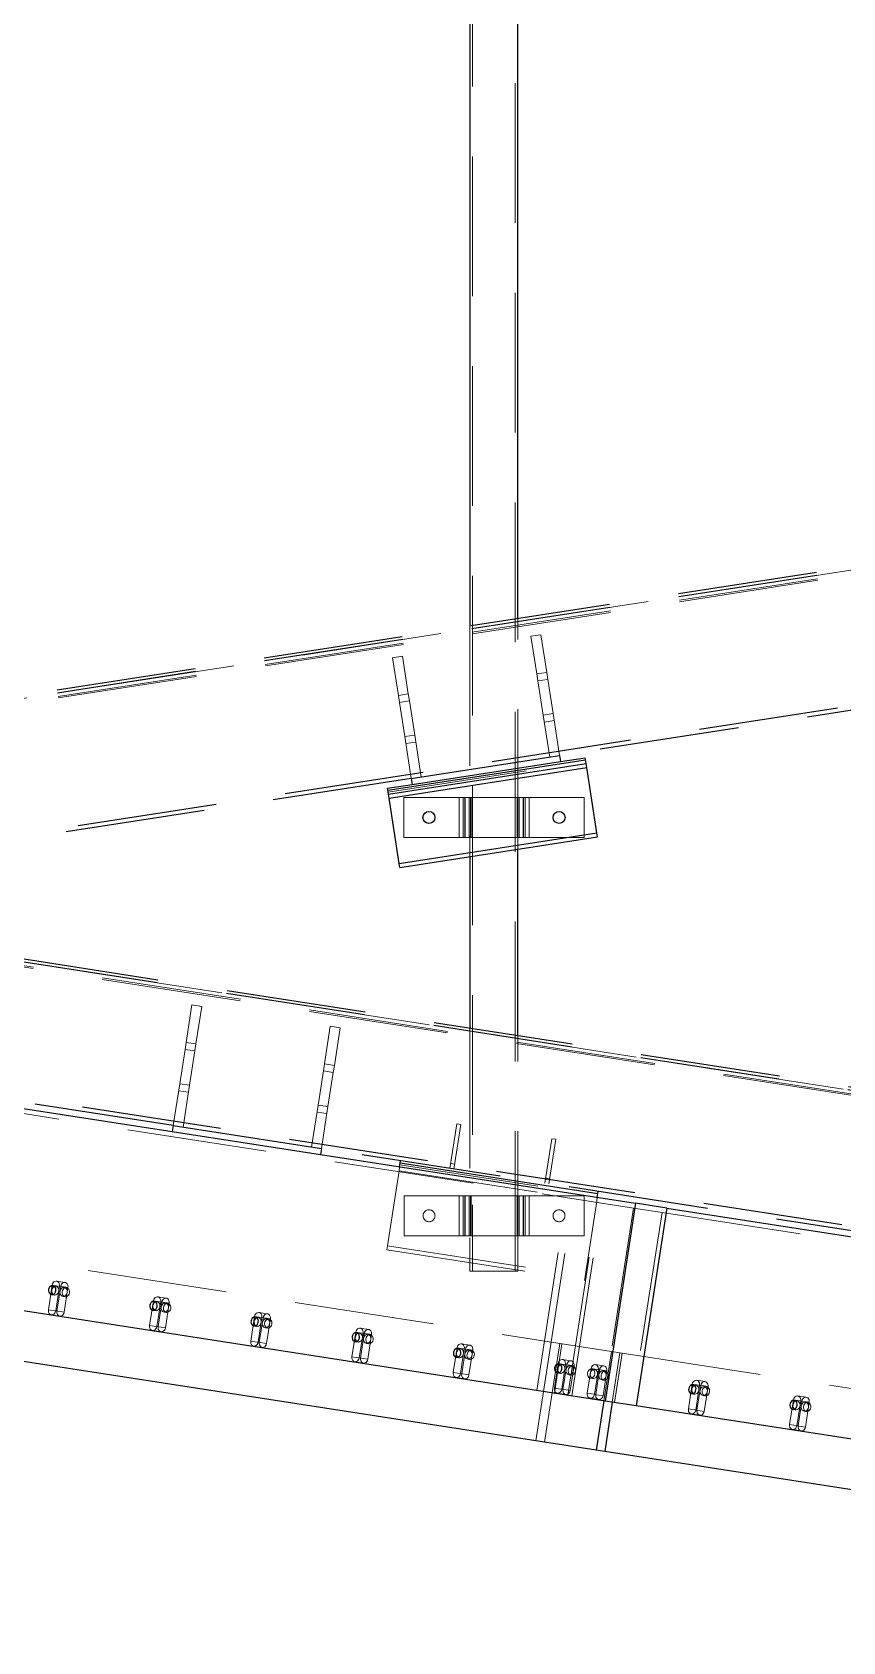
# Model space of a CAD drawing. Header units: millimetres. Extents: x 122 to 2816, y -707 to 556.
# Drawn here: x 634.27 to 641.64, y 300.97 to 315.6 of the extents above; entities that cross this region are included whole.
import ezdxf

# ---------------------------------------------------------------- set-up
doc = ezdxf.new("R2010")
doc.units = ezdxf.units.MM
doc.linetypes.add('HIDDEN', pattern=[1.905, 1.27, -0.635])

msp = doc.modelspace()

# ---------------------------------------------------------------- linework, layer by layer
at = {"color": 7, "linetype": 'HIDDEN', "lineweight": 18}
for p, q in [((638.272266, 331.613332), (638.272266, 304.340604)), ((638.660993, 304.340604), (638.660993, 331.613332)), ((665.883738, 314.405703), (627.310436, 308.43424)), ((665.881701, 314.418859), (627.312573, 308.448043)), ((627.317658, 308.480892), (665.876854, 314.450171)), ((638.686175, 308.174756), (638.686175, 310.267775)), ((638.247084, 310.1998), (638.247084, 308.106782)), ((638.894096, 310.122022), (638.804257, 310.108114)), ((638.857153, 309.766429), (638.804257, 310.108114)), ((638.946992, 309.780337), (638.894096, 310.122022)), ((637.636351, 309.927312), (637.546512, 309.913405)), ((637.599407, 309.57172), (637.546512, 309.913405)), ((637.689246, 309.585628), (637.636351, 309.927312)), ((638.946992, 309.780337), (638.857153, 309.766429)), ((638.866987, 309.702904), (638.857153, 309.766429)), ((638.956826, 309.716811), (638.866987, 309.702904)), ((638.915175, 309.391628), (638.866987, 309.702904)), ((638.956826, 309.716811), (638.946992, 309.780337)), ((639.005014, 309.405535), (638.956826, 309.716811)), ((637.689246, 309.585628), (637.599407, 309.57172)), ((637.609242, 309.508194), (637.599407, 309.57172)), ((637.699081, 309.522102), (637.609242, 309.508194)), ((637.65743, 309.196918), (637.609242, 309.508194)), ((637.699081, 309.522102), (637.689246, 309.585628)), ((637.747269, 309.210826), (637.699081, 309.522102)), ((639.005014, 309.405535), (638.915175, 309.391628)), ((638.974181, 309.010473), (638.915175, 309.391628)), ((639.06402, 309.024381), (639.005014, 309.405535)), ((637.747269, 309.210826), (637.65743, 309.196918)), ((637.806275, 308.829672), (637.747269, 309.210826)), ((639.014848, 309.34201), (638.925009, 309.328102)), ((637.716436, 308.815764), (637.65743, 309.196918)), ((637.757103, 309.1473), (637.667264, 309.133393)), ((637.505746, 308.691155), (639.302525, 308.969312)), ((637.649927, 308.644274), (637.649927, 308.280637)), ((637.649927, 308.644274), (638.149927, 308.644274)), ((638.149927, 308.644274), (638.149927, 308.280637)), ((638.149927, 308.644274), (638.259018, 308.644274)), ((638.186291, 308.644274), (638.186291, 308.280637)), ((638.201525, 308.644274), (638.201525, 308.280637)), ((638.204473, 308.280637), (638.204473, 308.644274)), ((638.240837, 308.644274), (638.240837, 308.280637)), ((638.253122, 308.644274), (638.253122, 308.280637)), ((638.259018, 308.644274), (638.6772, 308.644274)), ((638.259018, 308.280637), (638.259018, 308.644274)), ((638.6772, 308.644274), (638.786291, 308.644274)), ((638.6772, 308.644274), (638.6772, 308.280637)), ((638.683097, 308.644274), (638.683097, 308.280637)), ((638.695382, 308.280637), (638.695382, 308.644274)), ((638.731746, 308.644274), (638.731746, 308.280637)), ((638.734694, 308.644274), (638.734694, 308.280637)), ((638.749927, 308.280637), (638.749927, 308.644274)), ((638.786291, 308.644274), (638.786291, 308.280637)), ((638.786291, 308.644274), (639.286291, 308.644274)), ((639.286291, 308.644274), (639.286291, 308.280637)), ((666.28329, 302.133832), (627.20335, 308.183726)), ((666.285327, 302.146988), (627.205386, 308.196883)), ((627.210234, 308.228194), (666.290174, 302.1783)), ((637.649927, 308.280637), (638.149927, 308.280637)), ((638.149927, 308.280637), (638.259018, 308.280637)), ((638.259018, 308.280637), (638.6772, 308.280637)), ((638.6772, 308.280637), (638.786291, 308.280637)), ((638.786291, 308.280637), (639.286291, 308.280637)), ((635.669209, 306.417805), (635.722105, 306.759489)), ((635.811944, 306.745581), (635.722105, 306.759489)), ((635.759048, 306.403897), (635.811944, 306.745581)), ((636.926954, 306.223096), (636.97985, 306.56478)), ((637.069689, 306.550872), (636.97985, 306.56478)), ((637.016793, 306.209188), (637.069689, 306.550872)), ((638.247084, 306.546543), (638.247084, 304.340604)), ((638.686175, 304.340604), (638.686175, 306.478568)), ((635.611187, 306.043003), (635.659375, 306.354279)), ((635.659375, 306.354279), (635.669209, 306.417805)), ((635.749214, 306.340371), (635.659375, 306.354279)), ((635.759048, 306.403897), (635.669209, 306.417805)), ((635.701026, 306.029095), (635.749214, 306.340371)), ((635.749214, 306.340371), (635.759048, 306.403897)), ((636.868932, 305.848294), (636.91712, 306.15957)), ((636.91712, 306.15957), (636.926954, 306.223096)), ((637.006959, 306.145662), (636.91712, 306.15957)), ((637.016793, 306.209188), (636.926954, 306.223096)), ((636.958771, 305.834386), (637.006959, 306.145662)), ((637.006959, 306.145662), (637.016793, 306.209188)), ((635.552181, 305.661849), (635.611187, 306.043003)), ((635.701026, 306.029095), (635.611187, 306.043003)), ((635.64202, 305.647941), (635.701026, 306.029095)), ((633.257252, 305.915931), (639.737525, 304.912732)), ((635.691191, 305.965569), (635.601352, 305.979477)), ((636.809926, 305.467139), (636.868932, 305.848294)), ((636.958771, 305.834386), (636.868932, 305.848294)), ((636.948937, 305.77086), (636.859098, 305.784768)), ((636.899765, 305.453232), (636.958771, 305.834386)), ((638.130256, 305.676705), (638.067671, 305.27243)), ((638.166192, 305.671142), (638.103607, 305.266867)), ((638.166192, 305.671142), (638.130256, 305.676705)), ((638.99271, 305.54319), (638.930125, 305.138915)), ((639.028646, 305.537627), (638.966061, 305.133352)), ((639.028646, 305.537627), (638.99271, 305.54319)), ((637.604569, 305.25213), (637.610132, 305.288066)), ((637.612914, 305.306034), (639.409692, 305.027877)), ((638.110561, 305.311786), (638.074625, 305.31735)), ((637.49887, 304.569354), (637.604569, 305.25213)), ((637.604569, 305.25213), (639.401348, 304.973974)), ((638.973015, 305.178272), (638.937079, 305.183835)), ((637.650005, 305.024792), (637.650005, 304.661155)), ((637.650005, 305.024792), (638.150005, 305.024792)), ((638.150005, 305.024792), (638.150005, 304.661155)), ((638.150005, 305.024792), (638.259096, 305.024792)), ((638.186369, 305.024792), (638.186369, 304.661155)), ((638.201602, 305.024792), (638.201602, 304.661155)), ((638.20455, 304.661155), (638.20455, 305.024792)), ((638.240914, 305.024792), (638.240914, 304.661155)), ((638.253199, 305.024792), (638.253199, 304.661155)), ((638.259096, 305.024792), (638.677278, 305.024792)), ((638.259096, 304.661155), (638.259096, 305.024792)), ((638.677278, 305.024792), (638.786369, 305.024792)), ((638.677278, 305.024792), (638.677278, 304.661155)), ((638.683174, 305.024792), (638.683174, 304.661155)), ((638.695459, 304.661155), (638.695459, 305.024792)), ((638.731823, 305.024792), (638.731823, 304.661155)), ((638.734771, 305.024792), (638.734771, 304.661155)), ((638.750005, 304.661155), (638.750005, 305.024792)), ((638.786369, 305.024792), (638.786369, 304.661155)), ((638.786369, 305.024792), (639.286369, 305.024792)), ((638.856099, 303.25534), (639.134255, 305.052119)), ((638.91866, 303.245655), (639.189862, 304.997515)), ((639.139511, 303.211466), (639.417668, 305.008244)), ((639.286369, 305.024792), (639.286369, 304.661155)), ((639.295648, 304.291198), (639.401348, 304.973974)), ((639.401348, 304.973974), (639.406911, 305.00991)), ((639.176307, 303.205769), (639.44751, 304.957629)), ((639.737525, 304.912732), (639.466323, 303.160873)), ((639.995172, 304.872846), (639.72397, 303.120987)), ((639.995172, 304.872846), (639.737525, 304.912732)), ((639.995172, 304.872846), (646.475446, 303.869647)), ((632.895847, 304.637996), (639.535862, 303.610067)), ((637.493306, 304.533419), (637.49887, 304.569354)), ((637.493306, 304.533419), (639.290085, 304.255263)), ((637.49887, 304.569354), (639.295648, 304.291198)), ((637.650005, 304.661155), (638.150005, 304.661155)), ((638.150005, 304.661155), (638.259096, 304.661155)), ((638.259096, 304.661155), (638.677278, 304.661155)), ((638.677278, 304.661155), (638.786369, 304.661155)), ((638.786369, 304.661155), (639.286369, 304.661155)), ((634.568962, 304.236396), (634.491667, 304.248362)), ((638.247084, 304.340604), (638.686175, 304.340604)), ((639.290085, 304.255263), (639.295648, 304.291198)), ((634.417523, 303.988464), (634.452293, 304.213061)), ((634.446432, 304.126576), (634.472197, 304.122588)), ((634.452293, 304.213061), (634.529587, 304.201096)), ((634.484714, 304.203443), (634.458949, 304.207431)), ((634.518525, 304.202808), (634.483756, 303.978211)), ((634.494817, 303.976498), (634.529587, 304.201096)), ((634.518525, 304.202808), (634.595819, 304.190842)), ((634.549491, 304.110622), (634.570103, 304.107431)), ((634.595819, 304.190842), (634.56105, 303.966245)), ((634.58262, 304.188286), (634.562008, 304.191477)), ((635.488859, 304.093989), (635.411564, 304.105955)), ((634.417523, 303.988464), (634.494817, 303.976498)), ((634.444381, 303.94291), (634.521675, 303.930944)), ((634.483756, 303.978211), (634.56105, 303.966245)), ((635.33742, 303.846056), (635.37219, 304.070654)), ((635.366329, 303.984169), (635.392093, 303.98018)), ((635.37219, 304.070654), (635.449484, 304.058688)), ((635.40461, 304.061035), (635.378846, 304.065024)), ((635.438422, 304.0604), (635.403653, 303.835803)), ((635.414714, 303.834091), (635.449484, 304.058688)), ((635.438422, 304.0604), (635.515716, 304.048435)), ((635.469388, 303.968214), (635.489999, 303.965023)), ((635.515716, 304.048435), (635.480947, 303.823837)), ((635.502517, 304.045879), (635.481905, 304.049069)), ((636.408756, 303.951581), (636.331461, 303.963547)), ((635.33742, 303.846056), (635.414714, 303.834091)), ((635.364278, 303.800502), (635.441572, 303.788536)), ((635.403653, 303.835803), (635.480947, 303.823837)), ((636.257317, 303.703649), (636.292086, 303.928246)), ((636.286226, 303.841761), (636.31199, 303.837773)), ((636.292086, 303.928246), (636.369381, 303.91628)), ((636.324507, 303.918628), (636.298743, 303.922616)), ((636.358319, 303.917993), (636.32355, 303.693396)), ((636.334611, 303.691683), (636.369381, 303.91628)), ((636.358319, 303.917993), (636.435613, 303.906027)), ((636.389285, 303.825807), (636.409896, 303.822616)), ((636.435613, 303.906027), (636.400844, 303.68143)), ((636.422413, 303.903471), (636.401802, 303.906662)), ((637.328652, 303.809174), (637.251358, 303.82114)), ((636.257317, 303.703649), (636.334611, 303.691683)), ((636.284175, 303.658095), (636.361469, 303.646129)), ((636.32355, 303.693396), (636.400844, 303.68143)), ((637.177214, 303.561241), (637.211983, 303.785839)), ((637.206123, 303.699354), (637.231887, 303.695365)), ((637.211983, 303.785839), (637.289278, 303.773873)), ((637.244404, 303.77622), (637.21864, 303.780209)), ((637.278216, 303.775585), (637.243446, 303.550988)), ((637.254508, 303.549276), (637.289278, 303.773873)), ((637.278216, 303.775585), (637.35551, 303.76362)), ((637.309182, 303.683399), (637.329793, 303.680208)), ((637.35551, 303.76362), (637.320741, 303.539022)), ((637.34231, 303.761063), (637.321699, 303.764254)), ((638.248549, 303.666766), (638.171255, 303.678732)), ((638.849121, 302.796461), (638.988199, 303.69485)), ((638.926415, 302.784495), (639.065493, 303.682884)), ((638.995954, 303.233689), (639.065493, 303.682884)), ((639.016566, 303.230499), (639.086105, 303.679693)), ((637.177214, 303.561241), (637.254508, 303.549276)), ((637.204072, 303.515687), (637.281366, 303.503721)), ((637.243446, 303.550988), (637.320741, 303.539022)), ((638.097111, 303.418834), (638.13188, 303.643431)), ((638.126019, 303.556946), (638.151784, 303.552957)), ((638.13188, 303.643431), (638.209175, 303.631465)), ((638.164301, 303.633812), (638.138536, 303.637801)), ((638.198113, 303.633178), (638.163343, 303.40858)), ((638.174405, 303.406868), (638.209175, 303.631465)), ((638.198113, 303.633178), (638.275407, 303.621212)), ((638.229078, 303.540992), (638.24969, 303.537801)), ((638.275407, 303.621212), (638.240638, 303.396615)), ((638.262207, 303.618656), (638.241595, 303.621847)), ((639.168446, 303.524359), (639.091152, 303.536324)), ((639.535862, 303.610067), (639.466323, 303.160873)), ((639.613156, 303.598101), (639.535862, 303.610067)), ((639.613156, 303.598101), (639.543617, 303.148907)), ((639.633768, 303.594911), (639.564229, 303.145716)), ((639.633768, 303.594911), (639.613156, 303.598101)), ((639.633768, 303.594911), (646.273783, 302.566982)), ((638.097111, 303.418834), (638.174405, 303.406868)), ((638.123969, 303.37328), (638.201263, 303.361314)), ((638.163343, 303.40858), (638.240638, 303.396615)), ((639.017008, 303.276426), (639.051777, 303.501024)), ((639.045916, 303.414538), (639.071681, 303.41055)), ((639.051777, 303.501024), (639.129072, 303.489058)), ((639.084198, 303.491405), (639.058433, 303.495394)), ((639.11801, 303.49077), (639.08324, 303.266173)), ((639.094302, 303.26446), (639.129072, 303.489058)), ((639.11801, 303.49077), (639.195304, 303.478804)), ((639.148975, 303.398584), (639.169587, 303.395393)), ((639.195304, 303.478804), (639.160535, 303.254207)), ((639.182104, 303.476248), (639.161492, 303.479439)), ((639.31565, 303.230194), (639.35042, 303.454791)), ((639.344559, 303.368306), (639.370323, 303.364318)), ((639.35042, 303.454791), (639.427714, 303.442825)), ((639.38284, 303.445173), (639.357076, 303.449161)), ((639.416652, 303.444538), (639.381883, 303.219941)), ((639.467089, 303.478126), (639.389794, 303.490092)), ((639.392944, 303.218228), (639.427714, 303.442825)), ((639.416652, 303.444538), (639.493946, 303.432572)), ((639.493946, 303.432572), (639.459177, 303.207975)), ((639.480746, 303.430016), (639.460135, 303.433207)), ((639.017008, 303.276426), (639.094302, 303.26446)), ((639.043866, 303.230872), (639.12116, 303.218906)), ((639.08324, 303.266173), (639.160535, 303.254207)), ((639.31565, 303.230194), (639.392944, 303.218228)), ((639.381883, 303.219941), (639.459177, 303.207975)), ((639.447618, 303.352352), (639.468229, 303.349161)), ((640.235547, 303.087786), (640.270316, 303.312384)), ((640.264456, 303.225899), (640.29022, 303.22191)), ((640.270316, 303.312384), (640.347611, 303.300418)), ((640.302737, 303.302765), (640.276973, 303.306754)), ((640.336549, 303.30213), (640.30178, 303.077533)), ((640.386986, 303.335719), (640.309691, 303.347685)), ((640.312841, 303.075821), (640.347611, 303.300418)), ((640.336549, 303.30213), (640.413843, 303.290165)), ((640.367515, 303.209944), (640.388126, 303.206753)), ((640.413843, 303.290165), (640.379074, 303.065567)), ((640.400643, 303.287608), (640.380032, 303.290799)), ((639.342508, 303.18464), (639.419802, 303.172674)), ((640.235547, 303.087786), (640.312841, 303.075821)), ((640.30178, 303.077533), (640.379074, 303.065567)), ((641.155444, 302.945379), (641.190213, 303.169976)), ((641.184353, 303.083491), (641.210117, 303.079502)), ((641.190213, 303.169976), (641.267508, 303.15801)), ((641.222634, 303.160358), (641.19687, 303.164346)), ((641.256446, 303.159723), (641.221676, 302.935125)), ((641.306882, 303.193311), (641.229588, 303.205277)), ((641.232738, 302.933413), (641.267508, 303.15801)), ((641.256446, 303.159723), (641.33374, 303.147757)), ((641.287412, 303.067537), (641.308023, 303.064346)), ((641.33374, 303.147757), (641.298971, 302.92316)), ((641.32054, 303.145201), (641.299929, 303.148392)), ((640.262405, 303.042232), (640.339699, 303.030266)), ((641.155444, 302.945379), (641.232738, 302.933413)), ((641.221676, 302.935125), (641.298971, 302.92316)), ((641.182302, 302.899825), (641.259596, 302.887859))]:
    msp.add_line(p, q, dxfattribs=at)
at = {"color": 7, "linetype": 'Continuous', "lineweight": 25}
for p, q in [((638.247084, 321.886059), (638.247084, 310.1998)), ((638.686175, 310.267775), (638.686175, 321.886059)), ((637.502964, 308.709123), (639.299743, 308.987279)), ((637.508528, 308.673188), (639.305306, 308.951344)), ((637.514091, 308.637252), (639.31087, 308.915408)), ((637.716436, 308.815764), (639.06402, 309.024381)), ((637.72478, 308.761861), (639.072364, 308.970478)), ((639.06402, 309.024381), (639.072364, 308.970478)), ((639.072364, 308.970478), (639.296962, 309.005247)), ((639.299743, 308.987279), (639.296962, 309.005247)), ((639.305306, 308.951344), (639.299743, 308.987279)), ((639.31087, 308.915408), (639.305306, 308.951344)), ((639.402661, 308.322471), (639.31087, 308.915408)), ((637.716436, 308.815764), (637.72478, 308.761861)), ((637.500183, 308.727091), (637.72478, 308.761861)), ((637.502964, 308.709123), (637.500183, 308.727091)), ((637.508528, 308.673188), (637.502964, 308.709123)), ((637.514091, 308.637252), (637.508528, 308.673188)), ((637.605882, 308.044315), (637.514091, 308.637252)), ((637.605882, 308.044315), (639.402661, 308.322471)), ((637.611445, 308.00838), (639.408224, 308.286536)), ((639.408224, 308.286536), (639.402661, 308.322471)), ((637.611445, 308.00838), (637.605882, 308.044315)), ((638.247084, 308.106782), (638.247084, 306.546543)), ((638.686175, 306.478568), (638.686175, 308.174756)), ((633.301001, 305.955154), (635.543836, 305.607945)), ((635.552181, 305.661849), (635.543836, 305.607945)), ((635.543836, 305.607945), (636.89142, 305.399328)), ((635.552181, 305.661849), (636.899765, 305.453232)), ((636.899765, 305.453232), (636.89142, 305.399328)), ((636.89142, 305.399328), (639.75551, 304.955944)), ((637.610132, 305.288066), (637.615695, 305.324001)), ((637.615695, 305.324001), (637.618477, 305.341969)), ((637.615695, 305.324001), (639.412474, 305.045845)), ((639.406911, 305.00991), (639.412474, 305.045845)), ((639.412474, 305.045845), (639.415256, 305.063813)), ((639.75551, 304.955944), (639.477354, 303.159165)), ((640.038922, 304.912069), (639.75551, 304.955944)), ((640.038922, 304.912069), (639.760766, 303.11529)), ((640.038922, 304.912069), (642.281757, 304.56486)), ((639.477354, 303.159165), (633.022845, 304.158376)), ((639.396784, 302.711678), (632.736157, 303.742797)), ((639.466323, 303.160873), (639.396784, 302.711678)), ((639.543617, 303.148907), (639.474078, 302.699712)), ((639.760766, 303.11529), (639.477354, 303.159165)), ((646.215275, 302.11608), (639.760766, 303.11529)), ((639.474078, 302.699712), (639.396784, 302.711678)), ((646.134705, 301.668593), (639.474078, 302.699712))]:
    msp.add_line(p, q, dxfattribs=at)
at = {"color": 7, "linetype": 'HIDDEN', "lineweight": 25}
for p, q in [((665.87278, 314.476484), (627.321932, 308.508497)), ((665.876854, 314.450171), (627.317658, 308.480892)), ((666.063706, 313.243182), (627.121631, 307.21463)), ((644.454356, 309.858849), (639.06402, 309.024381)), ((637.716436, 308.815764), (632.326099, 307.981296)), ((646.709358, 305.236514), (630.652623, 307.722228)), ((666.103322, 300.971311), (627.023382, 307.021205)), ((635.552181, 305.661849), (630.161844, 306.496317)), ((642.290102, 304.618763), (636.899765, 305.453232))]:
    msp.add_line(p, q, dxfattribs=at)
at = {"color": 8, "linetype": 'HIDDEN', "lineweight": 25}
msp.add_line((646.705284, 305.210201), (630.5656, 307.708756), dxfattribs=at)
at = {"color": 7, "linetype": 'HIDDEN', "lineweight": 18, "flags": 128}
for points in [[(634.452293, 304.213061), (634.455397, 304.224243), (634.460933, 304.234104), (634.468452, 304.241845), (634.477345, 304.246839), (634.486891, 304.24868), (634.496317, 304.247221), (634.504859, 304.242579), (634.511825, 304.235131), (634.516652, 304.225479), (634.518947, 304.214405), (634.518525, 304.202808)], [(634.529587, 304.201096), (634.532692, 304.212278), (634.538228, 304.222139), (634.545746, 304.229879), (634.554639, 304.234873), (634.564185, 304.236715), (634.573611, 304.235255), (634.582153, 304.230613), (634.58912, 304.223165), (634.593946, 304.213513), (634.596241, 304.20244), (634.595819, 304.190842)], [(634.471338, 304.202253), (634.479937, 304.203761), (634.489363, 304.202302), (634.497905, 304.19766), (634.504871, 304.190211), (634.509698, 304.180559), (634.511993, 304.169486), (634.511571, 304.157889), (634.508467, 304.146706), (634.502931, 304.136846), (634.495412, 304.129105), (634.486519, 304.124111), (634.476973, 304.12227), (634.467547, 304.123729), (634.459807, 304.127766)], [(634.522633, 304.156176), (634.525738, 304.167358), (634.531274, 304.177219), (634.538793, 304.18496), (634.547685, 304.189953), (634.557231, 304.191795), (634.566657, 304.190336), (634.575199, 304.185694), (634.582166, 304.178245), (634.586992, 304.168593), (634.589287, 304.15752), (634.588866, 304.145923), (634.585761, 304.134741), (634.580225, 304.12488), (634.572706, 304.117139), (634.563813, 304.112146), (634.554267, 304.110304), (634.544842, 304.111763), (634.536299, 304.116405), (634.529333, 304.123854), (634.524506, 304.133506), (634.522211, 304.144579), (634.522633, 304.156176)], [(634.543245, 304.152985), (634.546349, 304.164167), (634.551885, 304.174028), (634.559404, 304.181769), (634.568297, 304.186762), (634.577843, 304.188604), (634.587269, 304.187145), (634.595811, 304.182503), (634.602777, 304.175054), (634.607604, 304.165403), (634.609899, 304.154329), (634.609477, 304.142732), (634.606373, 304.13155), (634.600837, 304.121689), (634.593318, 304.113948), (634.584425, 304.108955), (634.574879, 304.107113), (634.565453, 304.108572), (634.556911, 304.113214), (634.549945, 304.120663), (634.545118, 304.130315), (634.542823, 304.141388), (634.543245, 304.152985)], [(635.37219, 304.070654), (635.375294, 304.081836), (635.38083, 304.091697), (635.388349, 304.099437), (635.397242, 304.104431), (635.406788, 304.106273), (635.416214, 304.104814), (635.424756, 304.100172), (635.431722, 304.092723), (635.436549, 304.083071), (635.438844, 304.071998), (635.438422, 304.0604)], [(635.449484, 304.058688), (635.452588, 304.06987), (635.458125, 304.079731), (635.465643, 304.087472), (635.474536, 304.092465), (635.484082, 304.094307), (635.493508, 304.092848), (635.50205, 304.088206), (635.509017, 304.080757), (635.513843, 304.071105), (635.516138, 304.060032), (635.515716, 304.048435)], [(634.483756, 303.978211), (634.480651, 303.967029), (634.475115, 303.957168), (634.467596, 303.949427), (634.458703, 303.944433), (634.449158, 303.942592), (634.439732, 303.944051), (634.431189, 303.948693), (634.424223, 303.956142), (634.419397, 303.965793), (634.417101, 303.976867), (634.417523, 303.988464)], [(634.56105, 303.966245), (634.557945, 303.955063), (634.552409, 303.945202), (634.54489, 303.937461), (634.535998, 303.932468), (634.526452, 303.930626), (634.517026, 303.932085), (634.508484, 303.936727), (634.501517, 303.944176), (634.496691, 303.953828), (634.494396, 303.964901), (634.494817, 303.976498)], [(635.391235, 304.059845), (635.399834, 304.061353), (635.40926, 304.059894), (635.417802, 304.055252), (635.424768, 304.047803), (635.429595, 304.038152), (635.43189, 304.027078), (635.431468, 304.015481), (635.428364, 304.004299), (635.422828, 303.994438), (635.415309, 303.986697), (635.406416, 303.981704), (635.39687, 303.979862), (635.387444, 303.981321), (635.379704, 303.985359)], [(635.44253, 304.013769), (635.445635, 304.024951), (635.451171, 304.034811), (635.45869, 304.042552), (635.467582, 304.047546), (635.477128, 304.049388), (635.486554, 304.047928), (635.495096, 304.043286), (635.502063, 304.035838), (635.506889, 304.026186), (635.509184, 304.015113), (635.508762, 304.003515), (635.505658, 303.992333), (635.500122, 303.982472), (635.492603, 303.974732), (635.48371, 303.969738), (635.474164, 303.967896), (635.464738, 303.969355), (635.456196, 303.973997), (635.44923, 303.981446), (635.444403, 303.991098), (635.442108, 304.002171), (635.44253, 304.013769)], [(635.463142, 304.010578), (635.466246, 304.02176), (635.471782, 304.031621), (635.479301, 304.039361), (635.488194, 304.044355), (635.49774, 304.046197), (635.507166, 304.044737), (635.515708, 304.040095), (635.522674, 304.032647), (635.527501, 304.022995), (635.529796, 304.011922), (635.529374, 304.000324), (635.52627, 303.989142), (635.520734, 303.979281), (635.513215, 303.971541), (635.504322, 303.966547), (635.494776, 303.964705), (635.48535, 303.966165), (635.476808, 303.970807), (635.469842, 303.978255), (635.465015, 303.987907), (635.46272, 303.99898), (635.463142, 304.010578)], [(636.292086, 303.928246), (636.295191, 303.939428), (636.300727, 303.949289), (636.308246, 303.95703), (636.317139, 303.962023), (636.326685, 303.963865), (636.336111, 303.962406), (636.344653, 303.957764), (636.351619, 303.950315), (636.356446, 303.940664), (636.358741, 303.92959), (636.358319, 303.917993)], [(636.369381, 303.91628), (636.372485, 303.927463), (636.378021, 303.937323), (636.38554, 303.945064), (636.394433, 303.950058), (636.403979, 303.951899), (636.413405, 303.95044), (636.421947, 303.945798), (636.428913, 303.93835), (636.43374, 303.928698), (636.436035, 303.917625), (636.435613, 303.906027)], [(635.403653, 303.835803), (635.400548, 303.824621), (635.395012, 303.81476), (635.387493, 303.807019), (635.3786, 303.802026), (635.369054, 303.800184), (635.359629, 303.801643), (635.351086, 303.806285), (635.34412, 303.813734), (635.339294, 303.823386), (635.336998, 303.834459), (635.33742, 303.846056)], [(635.480947, 303.823837), (635.477842, 303.812655), (635.472306, 303.802794), (635.464787, 303.795054), (635.455895, 303.79006), (635.446349, 303.788218), (635.436923, 303.789678), (635.428381, 303.79432), (635.421414, 303.801768), (635.416588, 303.81142), (635.414293, 303.822493), (635.414714, 303.834091)], [(636.311132, 303.917438), (636.319731, 303.918946), (636.329157, 303.917487), (636.337699, 303.912845), (636.344665, 303.905396), (636.349492, 303.895744), (636.351787, 303.884671), (636.351365, 303.873073), (636.34826, 303.861891), (636.342724, 303.85203), (636.335206, 303.84429), (636.326313, 303.839296), (636.316767, 303.837454), (636.307341, 303.838914), (636.299601, 303.842951)], [(636.362427, 303.871361), (636.365532, 303.882543), (636.371068, 303.892404), (636.378586, 303.900145), (636.387479, 303.905138), (636.397025, 303.90698), (636.406451, 303.905521), (636.414993, 303.900879), (636.42196, 303.89343), (636.426786, 303.883778), (636.429081, 303.872705), (636.428659, 303.861108), (636.425555, 303.849926), (636.420019, 303.840065), (636.4125, 303.832324), (636.403607, 303.82733), (636.394061, 303.825489), (636.384635, 303.826948), (636.376093, 303.83159), (636.369127, 303.839038), (636.3643, 303.84869), (636.362005, 303.859764), (636.362427, 303.871361)], [(636.383039, 303.86817), (636.386143, 303.879352), (636.391679, 303.889213), (636.399198, 303.896954), (636.408091, 303.901947), (636.417637, 303.903789), (636.427063, 303.90233), (636.435605, 303.897688), (636.442571, 303.890239), (636.447398, 303.880587), (636.449693, 303.869514), (636.449271, 303.857917), (636.446167, 303.846735), (636.440631, 303.836874), (636.433112, 303.829133), (636.424219, 303.82414), (636.414673, 303.822298), (636.405247, 303.823757), (636.396705, 303.828399), (636.389739, 303.835848), (636.384912, 303.8455), (636.382617, 303.856573), (636.383039, 303.86817)], [(637.211983, 303.785839), (637.215088, 303.797021), (637.220624, 303.806882), (637.228143, 303.814622), (637.237036, 303.819616), (637.246582, 303.821458), (637.256007, 303.819998), (637.26455, 303.815356), (637.271516, 303.807908), (637.276343, 303.798256), (637.278638, 303.787183), (637.278216, 303.775585)], [(637.289278, 303.773873), (637.292382, 303.785055), (637.297918, 303.794916), (637.305437, 303.802657), (637.31433, 303.80765), (637.323876, 303.809492), (637.333302, 303.808033), (637.341844, 303.803391), (637.34881, 303.795942), (637.353637, 303.78629), (637.355932, 303.775217), (637.35551, 303.76362)], [(636.32355, 303.693396), (636.320445, 303.682213), (636.314909, 303.672353), (636.30739, 303.664612), (636.298497, 303.659618), (636.288951, 303.657777), (636.279526, 303.659236), (636.270983, 303.663878), (636.264017, 303.671326), (636.25919, 303.680978), (636.256895, 303.692051), (636.257317, 303.703649)], [(636.400844, 303.68143), (636.397739, 303.670248), (636.392203, 303.660387), (636.384684, 303.652646), (636.375792, 303.647653), (636.366246, 303.645811), (636.35682, 303.64727), (636.348278, 303.651912), (636.341311, 303.659361), (636.336485, 303.669012), (636.334189, 303.680086), (636.334611, 303.691683)], [(637.231029, 303.77503), (637.239628, 303.776538), (637.249054, 303.775079), (637.257596, 303.770437), (637.264562, 303.762988), (637.269389, 303.753336), (637.271684, 303.742263), (637.271262, 303.730666), (637.268157, 303.719484), (637.262621, 303.709623), (637.255102, 303.701882), (637.24621, 303.696889), (637.236664, 303.695047), (637.227238, 303.696506), (637.219498, 303.700544)], [(637.282324, 303.728953), (637.285428, 303.740136), (637.290964, 303.749996), (637.298483, 303.757737), (637.307376, 303.762731), (637.316922, 303.764572), (637.326348, 303.763113), (637.33489, 303.758471), (637.341856, 303.751023), (637.346683, 303.741371), (637.348978, 303.730297), (637.348556, 303.7187), (637.345452, 303.707518), (637.339916, 303.697657), (637.332397, 303.689916), (637.323504, 303.684923), (637.313958, 303.683081), (637.304532, 303.68454), (637.29599, 303.689182), (637.289024, 303.696631), (637.284197, 303.706283), (637.281902, 303.717356), (637.282324, 303.728953)], [(637.302936, 303.725763), (637.30604, 303.736945), (637.311576, 303.746805), (637.319095, 303.754546), (637.327988, 303.75954), (637.337534, 303.761382), (637.34696, 303.759922), (637.355502, 303.75528), (637.362468, 303.747832), (637.367295, 303.73818), (637.36959, 303.727107), (637.369168, 303.715509), (637.366063, 303.704327), (637.360527, 303.694466), (637.353009, 303.686726), (637.344116, 303.681732), (637.33457, 303.67989), (637.325144, 303.681349), (637.316602, 303.685991), (637.309635, 303.69344), (637.304809, 303.703092), (637.302514, 303.714165), (637.302936, 303.725763)], [(638.13188, 303.643431), (638.134985, 303.654613), (638.140521, 303.664474), (638.14804, 303.672215), (638.156933, 303.677208), (638.166479, 303.67905), (638.175904, 303.677591), (638.184447, 303.672949), (638.191413, 303.6655), (638.196239, 303.655848), (638.198535, 303.644775), (638.198113, 303.633178)], [(638.209175, 303.631465), (638.212279, 303.642647), (638.217815, 303.652508), (638.225334, 303.660249), (638.234227, 303.665243), (638.243773, 303.667084), (638.253199, 303.665625), (638.261741, 303.660983), (638.268707, 303.653534), (638.273534, 303.643883), (638.275829, 303.632809), (638.275407, 303.621212)], [(637.243446, 303.550988), (637.240342, 303.539806), (637.234806, 303.529945), (637.227287, 303.522204), (637.218394, 303.517211), (637.208848, 303.515369), (637.199422, 303.516828), (637.19088, 303.52147), (637.183914, 303.528919), (637.179087, 303.538571), (637.176792, 303.549644), (637.177214, 303.561241)], [(637.320741, 303.539022), (637.317636, 303.52784), (637.3121, 303.517979), (637.304581, 303.510239), (637.295689, 303.505245), (637.286143, 303.503403), (637.276717, 303.504862), (637.268175, 303.509504), (637.261208, 303.516953), (637.256382, 303.526605), (637.254086, 303.537678), (637.254508, 303.549276)], [(638.150926, 303.632623), (638.159525, 303.634131), (638.16895, 303.632671), (638.177493, 303.628029), (638.184459, 303.620581), (638.189286, 303.610929), (638.191581, 303.599856), (638.191159, 303.588258), (638.188054, 303.577076), (638.182518, 303.567215), (638.174999, 303.559475), (638.166107, 303.554481), (638.156561, 303.552639), (638.147135, 303.554099), (638.139395, 303.558136)], [(638.202221, 303.586546), (638.205325, 303.597728), (638.210861, 303.607589), (638.21838, 303.61533), (638.227273, 303.620323), (638.236819, 303.622165), (638.246245, 303.620706), (638.254787, 303.616064), (638.261753, 303.608615), (638.26658, 303.598963), (638.268875, 303.58789), (638.268453, 303.576293), (638.265349, 303.56511), (638.259813, 303.55525), (638.252294, 303.547509), (638.243401, 303.542515), (638.233855, 303.540674), (638.224429, 303.542133), (638.215887, 303.546775), (638.208921, 303.554223), (638.204094, 303.563875), (638.201799, 303.574948), (638.202221, 303.586546)], [(638.222832, 303.583355), (638.225937, 303.594537), (638.231473, 303.604398), (638.238992, 303.612139), (638.247885, 303.617132), (638.257431, 303.618974), (638.266857, 303.617515), (638.275399, 303.612873), (638.282365, 303.605424), (638.287192, 303.595772), (638.289487, 303.584699), (638.289065, 303.573102), (638.28596, 303.56192), (638.280424, 303.552059), (638.272905, 303.544318), (638.264013, 303.539324), (638.254467, 303.537483), (638.245041, 303.538942), (638.236499, 303.543584), (638.229532, 303.551032), (638.224706, 303.560684), (638.222411, 303.571758), (638.222832, 303.583355)], [(639.051777, 303.501024), (639.054882, 303.512206), (639.060418, 303.522066), (639.067937, 303.529807), (639.07683, 303.534801), (639.086375, 303.536642), (639.095801, 303.535183), (639.104344, 303.530541), (639.11131, 303.523093), (639.116136, 303.513441), (639.118432, 303.502368), (639.11801, 303.49077)], [(639.129072, 303.489058), (639.132176, 303.50024), (639.137712, 303.510101), (639.145231, 303.517841), (639.154124, 303.522835), (639.16367, 303.524677), (639.173096, 303.523218), (639.181638, 303.518576), (639.188604, 303.511127), (639.193431, 303.501475), (639.195726, 303.490402), (639.195304, 303.478804)], [(638.163343, 303.40858), (638.160239, 303.397398), (638.154703, 303.387537), (638.147184, 303.379797), (638.138291, 303.374803), (638.128745, 303.372961), (638.119319, 303.374421), (638.110777, 303.379063), (638.103811, 303.386511), (638.098984, 303.396163), (638.096689, 303.407236), (638.097111, 303.418834)], [(638.240638, 303.396615), (638.237533, 303.385433), (638.231997, 303.375572), (638.224478, 303.367831), (638.215585, 303.362837), (638.20604, 303.360996), (638.196614, 303.362455), (638.188071, 303.367097), (638.181105, 303.374545), (638.176279, 303.384197), (638.173983, 303.395271), (638.174405, 303.406868)], [(639.070823, 303.490215), (639.079422, 303.491723), (639.088847, 303.490264), (639.09739, 303.485622), (639.104356, 303.478173), (639.109182, 303.468521), (639.111478, 303.457448), (639.111056, 303.445851), (639.107951, 303.434669), (639.102415, 303.424808), (639.094896, 303.417067), (639.086004, 303.412074), (639.076458, 303.410232), (639.067032, 303.411691), (639.059292, 303.415728)], [(639.122118, 303.444138), (639.125222, 303.45532), (639.130758, 303.465181), (639.138277, 303.472922), (639.14717, 303.477915), (639.156716, 303.479757), (639.166142, 303.478298), (639.174684, 303.473656), (639.18165, 303.466207), (639.186477, 303.456556), (639.188772, 303.445482), (639.18835, 303.433885), (639.185246, 303.422703), (639.17971, 303.412842), (639.172191, 303.405101), (639.163298, 303.400108), (639.153752, 303.398266), (639.144326, 303.399725), (639.135784, 303.404367), (639.128817, 303.411816), (639.123991, 303.421468), (639.121696, 303.432541), (639.122118, 303.444138)], [(639.142729, 303.440947), (639.145834, 303.452129), (639.15137, 303.46199), (639.158889, 303.469731), (639.167782, 303.474725), (639.177328, 303.476566), (639.186753, 303.475107), (639.195296, 303.470465), (639.202262, 303.463017), (639.207089, 303.453365), (639.209384, 303.442291), (639.208962, 303.430694), (639.205857, 303.419512), (639.200321, 303.409651), (639.192802, 303.40191), (639.18391, 303.396917), (639.174364, 303.395075), (639.164938, 303.396534), (639.156396, 303.401176), (639.149429, 303.408625), (639.144603, 303.418277), (639.142308, 303.42935), (639.142729, 303.440947)], [(639.383933, 303.403607), (639.384355, 303.415204), (639.38206, 303.426278), (639.377234, 303.43593), (639.370267, 303.443378), (639.361725, 303.44802), (639.352299, 303.449479), (639.342753, 303.447638), (639.33386, 303.442644), (639.326342, 303.434903), (639.320806, 303.425042), (639.317701, 303.41386), (639.317279, 303.402263), (639.319574, 303.39119), (639.324401, 303.381538), (639.331367, 303.374089), (639.339909, 303.369447), (639.349335, 303.367988), (639.358881, 303.36983), (639.367774, 303.374823), (639.375293, 303.382564), (639.380829, 303.392425), (639.383933, 303.403607)], [(639.343466, 303.409872), (639.34657, 303.421054), (639.352106, 303.430915), (639.359625, 303.438655), (639.368518, 303.443649), (639.378064, 303.445491), (639.38749, 303.444032), (639.396032, 303.43939), (639.402998, 303.431941), (639.407825, 303.422289), (639.41012, 303.411216), (639.409698, 303.399618), (639.406594, 303.388436), (639.401058, 303.378576), (639.393539, 303.370835), (639.384646, 303.365841), (639.3751, 303.363999), (639.365674, 303.365459), (639.357132, 303.370101), (639.350166, 303.377549), (639.345339, 303.387201), (639.343044, 303.398274), (639.343466, 303.409872)], [(639.35042, 303.454791), (639.353524, 303.465973), (639.35906, 303.475834), (639.366579, 303.483575), (639.375472, 303.488568), (639.385018, 303.49041), (639.394444, 303.488951), (639.402986, 303.484309), (639.409952, 303.47686), (639.414779, 303.467209), (639.417074, 303.456135), (639.416652, 303.444538)], [(639.42076, 303.397906), (639.423865, 303.409088), (639.429401, 303.418949), (639.436919, 303.42669), (639.445812, 303.431683), (639.455358, 303.433525), (639.464784, 303.432066), (639.473326, 303.427424), (639.480293, 303.419975), (639.485119, 303.410323), (639.487414, 303.39925), (639.486992, 303.387653), (639.483888, 303.376471), (639.478352, 303.36661), (639.470833, 303.358869), (639.46194, 303.353875), (639.452394, 303.352034), (639.442968, 303.353493), (639.434426, 303.358135), (639.42746, 303.365584), (639.422633, 303.375235), (639.420338, 303.386309), (639.42076, 303.397906)], [(639.427714, 303.442825), (639.430818, 303.454008), (639.436355, 303.463868), (639.443873, 303.471609), (639.452766, 303.476603), (639.462312, 303.478444), (639.471738, 303.476985), (639.48028, 303.472343), (639.487247, 303.464895), (639.492073, 303.455243), (639.494368, 303.44417), (639.493946, 303.432572)], [(639.441372, 303.394715), (639.444476, 303.405897), (639.450012, 303.415758), (639.457531, 303.423499), (639.466424, 303.428492), (639.47597, 303.430334), (639.485396, 303.428875), (639.493938, 303.424233), (639.500904, 303.416784), (639.505731, 303.407132), (639.508026, 303.396059), (639.507604, 303.384462), (639.5045, 303.37328), (639.498964, 303.363419), (639.491445, 303.355678), (639.482552, 303.350685), (639.473006, 303.348843), (639.46358, 303.350302), (639.455038, 303.354944), (639.448072, 303.362393), (639.443245, 303.372045), (639.44095, 303.383118), (639.441372, 303.394715)], [(639.08324, 303.266173), (639.080136, 303.254991), (639.0746, 303.24513), (639.067081, 303.237389), (639.058188, 303.232396), (639.048642, 303.230554), (639.039216, 303.232013), (639.030674, 303.236655), (639.023708, 303.244104), (639.018881, 303.253756), (639.016586, 303.264829), (639.017008, 303.276426)], [(639.160535, 303.254207), (639.15743, 303.243025), (639.151894, 303.233164), (639.144375, 303.225423), (639.135482, 303.22043), (639.125936, 303.218588), (639.116511, 303.220047), (639.107968, 303.224689), (639.101002, 303.232138), (639.096176, 303.24179), (639.09388, 303.252863), (639.094302, 303.26446)], [(639.381883, 303.219941), (639.378778, 303.208758), (639.373242, 303.198898), (639.365723, 303.191157), (639.35683, 303.186163), (639.347284, 303.184322), (639.337859, 303.185781), (639.329316, 303.190423), (639.32235, 303.197871), (639.317524, 303.207523), (639.315228, 303.218596), (639.31565, 303.230194)], [(639.459177, 303.207975), (639.456072, 303.196793), (639.450536, 303.186932), (639.443017, 303.179191), (639.434125, 303.174198), (639.424579, 303.172356), (639.415153, 303.173815), (639.406611, 303.178457), (639.399644, 303.185906), (639.394818, 303.195558), (639.392523, 303.206631), (639.392944, 303.218228)], [(640.270316, 303.312384), (640.273421, 303.323566), (640.278957, 303.333427), (640.286476, 303.341167), (640.295369, 303.346161), (640.304915, 303.348003), (640.314341, 303.346543), (640.322883, 303.341902), (640.329849, 303.334453), (640.334676, 303.324801), (640.336971, 303.313728), (640.336549, 303.30213)], [(640.289362, 303.301575), (640.297961, 303.303083), (640.307387, 303.301624), (640.315929, 303.296982), (640.322895, 303.289533), (640.327722, 303.279881), (640.330017, 303.268808), (640.329595, 303.257211), (640.32649, 303.246029), (640.320954, 303.236168), (640.313436, 303.228427), (640.304543, 303.223434), (640.294997, 303.221592), (640.285571, 303.223051), (640.277831, 303.227089)], [(640.340657, 303.255498), (640.343761, 303.266681), (640.349298, 303.276541), (640.356816, 303.284282), (640.365709, 303.289276), (640.375255, 303.291117), (640.384681, 303.289658), (640.393223, 303.285016), (640.40019, 303.277568), (640.405016, 303.267916), (640.407311, 303.256843), (640.406889, 303.245245), (640.403785, 303.234063), (640.398249, 303.224202), (640.39073, 303.216461), (640.381837, 303.211468), (640.372291, 303.209626), (640.362865, 303.211085), (640.354323, 303.215727), (640.347357, 303.223176), (640.34253, 303.232828), (640.340235, 303.243901), (640.340657, 303.255498)], [(640.347611, 303.300418), (640.350715, 303.3116), (640.356251, 303.321461), (640.36377, 303.329202), (640.372663, 303.334195), (640.382209, 303.336037), (640.391635, 303.334578), (640.400177, 303.329936), (640.407143, 303.322487), (640.41197, 303.312835), (640.414265, 303.301762), (640.413843, 303.290165)], [(640.361269, 303.252308), (640.364373, 303.26349), (640.369909, 303.27335), (640.377428, 303.281091), (640.386321, 303.286085), (640.395867, 303.287927), (640.405293, 303.286467), (640.413835, 303.281825), (640.420801, 303.274377), (640.425628, 303.264725), (640.427923, 303.253652), (640.427501, 303.242054), (640.424397, 303.230872), (640.418861, 303.221011), (640.411342, 303.213271), (640.402449, 303.208277), (640.392903, 303.206435), (640.383477, 303.207894), (640.374935, 303.212536), (640.367968, 303.219985), (640.363142, 303.229637), (640.360847, 303.24071), (640.361269, 303.252308)], [(640.30178, 303.077533), (640.298675, 303.066351), (640.293139, 303.05649), (640.28562, 303.048749), (640.276727, 303.043756), (640.267181, 303.041914), (640.257756, 303.043373), (640.249213, 303.048015), (640.242247, 303.055464), (640.23742, 303.065116), (640.235125, 303.076189), (640.235547, 303.087786)], [(640.379074, 303.065567), (640.375969, 303.054385), (640.370433, 303.044524), (640.362914, 303.036784), (640.354022, 303.03179), (640.344476, 303.029948), (640.33505, 303.031407), (640.326508, 303.036049), (640.319541, 303.043498), (640.314715, 303.05315), (640.312419, 303.064223), (640.312841, 303.075821)], [(641.190213, 303.169976), (641.193318, 303.181158), (641.198854, 303.191019), (641.206373, 303.19876), (641.215266, 303.203753), (641.224812, 303.205595), (641.234237, 303.204136), (641.24278, 303.199494), (641.249746, 303.192045), (641.254573, 303.182393), (641.256868, 303.17132), (641.256446, 303.159723)], [(641.209259, 303.159168), (641.217858, 303.160676), (641.227284, 303.159216), (641.235826, 303.154574), (641.242792, 303.147126), (641.247619, 303.137474), (641.249914, 303.126401), (641.249492, 303.114803), (641.246387, 303.103621), (641.240851, 303.09376), (641.233332, 303.08602), (641.22444, 303.081026), (641.214894, 303.079184), (641.205468, 303.080644), (641.197728, 303.084681)], [(641.260554, 303.113091), (641.263658, 303.124273), (641.269194, 303.134134), (641.276713, 303.141875), (641.285606, 303.146868), (641.295152, 303.14871), (641.304578, 303.147251), (641.31312, 303.142609), (641.320086, 303.13516), (641.324913, 303.125508), (641.327208, 303.114435), (641.326786, 303.102838), (641.323682, 303.091655), (641.318146, 303.081795), (641.310627, 303.074054), (641.301734, 303.06906), (641.292188, 303.067219), (641.282762, 303.068678), (641.27422, 303.07332), (641.267254, 303.080768), (641.262427, 303.09042), (641.260132, 303.101493), (641.260554, 303.113091)], [(641.267508, 303.15801), (641.270612, 303.169192), (641.276148, 303.179053), (641.283667, 303.186794), (641.29256, 303.191788), (641.302106, 303.193629), (641.311532, 303.19217), (641.320074, 303.187528), (641.32704, 303.18008), (641.331867, 303.170428), (641.334162, 303.159354), (641.33374, 303.147757)], [(641.281166, 303.1099), (641.28427, 303.121082), (641.289806, 303.130943), (641.297325, 303.138684), (641.306218, 303.143677), (641.315764, 303.145519), (641.32519, 303.14406), (641.333732, 303.139418), (641.340698, 303.131969), (641.345525, 303.122317), (641.34782, 303.111244), (641.347398, 303.099647), (641.344293, 303.088465), (641.338757, 303.078604), (641.331239, 303.070863), (641.322346, 303.065869), (641.3128, 303.064028), (641.303374, 303.065487), (641.294832, 303.070129), (641.287865, 303.077578), (641.283039, 303.087229), (641.280744, 303.098303), (641.281166, 303.1099)], [(641.221676, 302.935125), (641.218572, 302.923943), (641.213036, 302.914082), (641.205517, 302.906342), (641.196624, 302.901348), (641.187078, 302.899506), (641.177652, 302.900966), (641.16911, 302.905608), (641.162144, 302.913056), (641.157317, 302.922708), (641.155022, 302.933781), (641.155444, 302.945379)], [(641.298971, 302.92316), (641.295866, 302.911978), (641.29033, 302.902117), (641.282811, 302.894376), (641.273919, 302.889382), (641.264373, 302.887541), (641.254947, 302.889), (641.246404, 302.893642), (641.239438, 302.90109), (641.234612, 302.910742), (641.232316, 302.921816), (641.232738, 302.933413)]]:
    msp.add_lwpolyline(points, dxfattribs=at)
at = {"color": 7, "linetype": 'Continuous', "lineweight": 25, "flags": 128}
for points in [[(634.485807, 304.161877), (634.486228, 304.173475), (634.483933, 304.184548), (634.479107, 304.1942), (634.47214, 304.201648), (634.463598, 304.20629), (634.454172, 304.207749), (634.444626, 304.205908), (634.435734, 304.200914), (634.428215, 304.193173), (634.422679, 304.183313), (634.419574, 304.172131), (634.419152, 304.160533), (634.421447, 304.14946), (634.426274, 304.139808), (634.43324, 304.132359), (634.441783, 304.127717), (634.451208, 304.126258), (634.460754, 304.1281), (634.469647, 304.133093), (634.477166, 304.140834), (634.482702, 304.150695), (634.485807, 304.161877)], [(635.405703, 304.01947), (635.406125, 304.031067), (635.40383, 304.04214), (635.399004, 304.051792), (635.392037, 304.059241), (635.383495, 304.063883), (635.374069, 304.065342), (635.364523, 304.0635), (635.355631, 304.058507), (635.348112, 304.050766), (635.342576, 304.040905), (635.339471, 304.029723), (635.339049, 304.018126), (635.341344, 304.007052), (635.346171, 303.9974), (635.353137, 303.989952), (635.361679, 303.98531), (635.371105, 303.983851), (635.380651, 303.985692), (635.389544, 303.990686), (635.397063, 303.998427), (635.402599, 304.008288), (635.405703, 304.01947)], [(636.3256, 303.877062), (636.326022, 303.888659), (636.323727, 303.899733), (636.318901, 303.909385), (636.311934, 303.916833), (636.303392, 303.921475), (636.293966, 303.922934), (636.28442, 303.921093), (636.275527, 303.916099), (636.268009, 303.908358), (636.262473, 303.898497), (636.259368, 303.887315), (636.258946, 303.875718), (636.261241, 303.864645), (636.266068, 303.854993), (636.273034, 303.847544), (636.281576, 303.842902), (636.291002, 303.841443), (636.300548, 303.843285), (636.309441, 303.848278), (636.31696, 303.856019), (636.322496, 303.86588), (636.3256, 303.877062)], [(637.245497, 303.734654), (637.245919, 303.746252), (637.243624, 303.757325), (637.238797, 303.766977), (637.231831, 303.774426), (637.223289, 303.779068), (637.213863, 303.780527), (637.204317, 303.778685), (637.195424, 303.773691), (637.187905, 303.765951), (637.182369, 303.75609), (637.179265, 303.744908), (637.178843, 303.73331), (637.181138, 303.722237), (637.185965, 303.712585), (637.192931, 303.705137), (637.201473, 303.700495), (637.210899, 303.699035), (637.220445, 303.700877), (637.229338, 303.705871), (637.236857, 303.713612), (637.242393, 303.723472), (637.245497, 303.734654)], [(638.165394, 303.592247), (638.165816, 303.603844), (638.163521, 303.614917), (638.158694, 303.624569), (638.151728, 303.632018), (638.143186, 303.63666), (638.13376, 303.638119), (638.124214, 303.636277), (638.115321, 303.631284), (638.107802, 303.623543), (638.102266, 303.613682), (638.099162, 303.6025), (638.09874, 303.590903), (638.101035, 303.57983), (638.105862, 303.570178), (638.112828, 303.562729), (638.12137, 303.558087), (638.130796, 303.556628), (638.140342, 303.55847), (638.149235, 303.563463), (638.156754, 303.571204), (638.16229, 303.581065), (638.165394, 303.592247)], [(639.085291, 303.449839), (639.085713, 303.461437), (639.083418, 303.47251), (639.078591, 303.482162), (639.071625, 303.48961), (639.063083, 303.494252), (639.053657, 303.495712), (639.044111, 303.49387), (639.035218, 303.488876), (639.027699, 303.481136), (639.022163, 303.471275), (639.019059, 303.460093), (639.018637, 303.448495), (639.020932, 303.437422), (639.025758, 303.42777), (639.032725, 303.420322), (639.041267, 303.41568), (639.050693, 303.41422), (639.060239, 303.416062), (639.069132, 303.421056), (639.076651, 303.428796), (639.082187, 303.438657), (639.085291, 303.449839)], [(640.30383, 303.261199), (640.304252, 303.272797), (640.301957, 303.28387), (640.297131, 303.293522), (640.290164, 303.300971), (640.281622, 303.305613), (640.272196, 303.307072), (640.26265, 303.30523), (640.253757, 303.300236), (640.246239, 303.292496), (640.240702, 303.282635), (640.237598, 303.271453), (640.237176, 303.259855), (640.239471, 303.248782), (640.244298, 303.23913), (640.251264, 303.231682), (640.259806, 303.22704), (640.269232, 303.225581), (640.278778, 303.227422), (640.287671, 303.232416), (640.29519, 303.240157), (640.300726, 303.250017), (640.30383, 303.261199)], [(641.223727, 303.118792), (641.224149, 303.130389), (641.221854, 303.141463), (641.217027, 303.151114), (641.210061, 303.158563), (641.201519, 303.163205), (641.192093, 303.164664), (641.182547, 303.162822), (641.173654, 303.157829), (641.166135, 303.150088), (641.160599, 303.140227), (641.157495, 303.129045), (641.157073, 303.117448), (641.159368, 303.106375), (641.164195, 303.096723), (641.171161, 303.089274), (641.179703, 303.084632), (641.189129, 303.083173), (641.198675, 303.085015), (641.207568, 303.090008), (641.215087, 303.097749), (641.220623, 303.10761), (641.223727, 303.118792)]]:
    msp.add_lwpolyline(points, dxfattribs=at)
at = {"color": 7, "linetype": 'Continuous', "lineweight": 25}
for centre in [(637.8772, 308.462456), (639.059018, 308.462456)]:
    msp.add_circle(centre, 0.054545, dxfattribs=at)
at = {"color": 7, "linetype": 'HIDDEN', "lineweight": 18}
for centre in [(637.877278, 304.842974), (639.059096, 304.842974)]:
    msp.add_circle(centre, 0.054545, dxfattribs=at)
at = {"color": 7, "linetype": 'Continuous', "lineweight": 25}
for centre, radius, start, end in [((634.485794, 304.159859), 0.041294, 168.428425, 231.0011731), ((634.485838, 304.164237), 0.040687, 110.8779949, 174.4924069), ((635.405691, 304.017451), 0.041294, 168.428425, 231.0011731), ((635.405735, 304.021829), 0.040687, 110.8779949, 174.4924069), ((636.325588, 303.875043), 0.041294, 168.428425, 231.0011731), ((636.325632, 303.879422), 0.040687, 110.8779949, 174.4924069), ((637.245485, 303.732636), 0.041294, 168.428425, 231.0011731), ((637.245529, 303.737014), 0.040687, 110.8779949, 174.4924069), ((638.165382, 303.590228), 0.041294, 168.428425, 231.0011731), ((638.165426, 303.594607), 0.040687, 110.8779949, 174.4924069), ((639.085278, 303.447821), 0.041294, 168.428425, 231.0011731), ((639.085323, 303.452199), 0.040687, 110.8779949, 174.4924069), ((640.303818, 303.259181), 0.041294, 168.428425, 231.0011731), ((640.303862, 303.263559), 0.040687, 110.8779949, 174.4924069), ((641.223715, 303.116773), 0.041294, 168.428425, 231.0011731), ((641.223759, 303.121152), 0.040687, 110.8779949, 174.4924069)]:
    msp.add_arc(centre, radius, start, end, dxfattribs=at)

doc.saveas('drawing.dxf')
